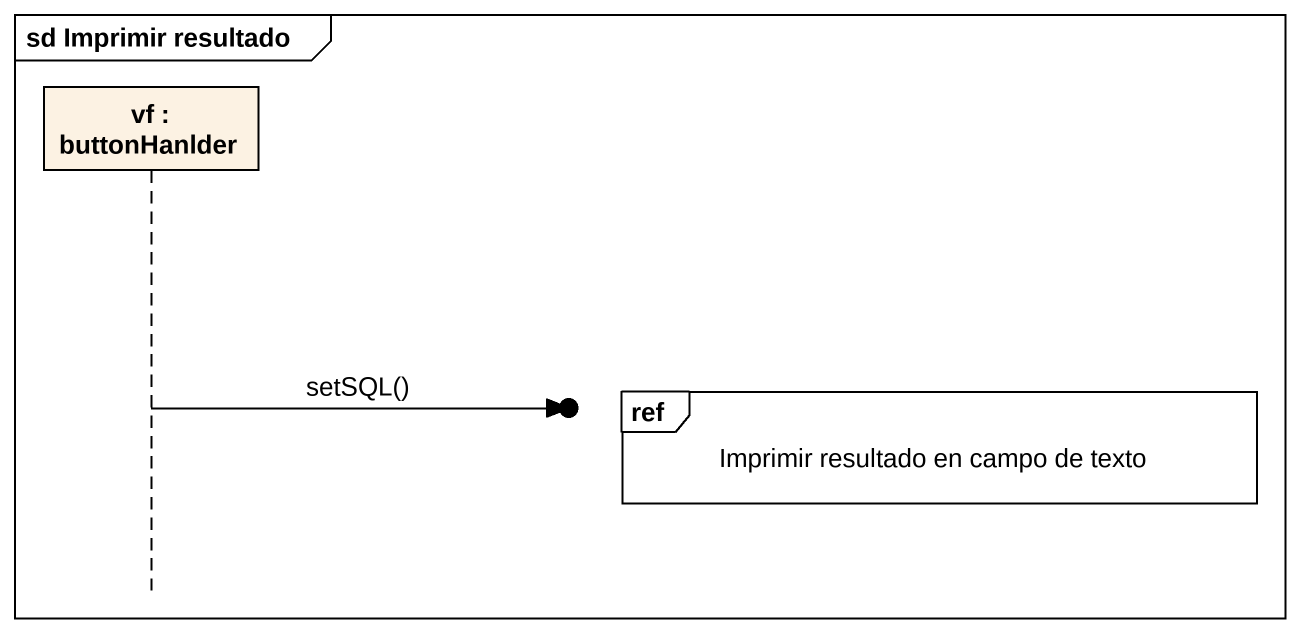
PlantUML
@startuml
mainframe sd Imprimir resultado
hide footbox
participant "vf : buttonHanlder" as vf

ref over vf : Imprimir resultado en campo de texto
vf ->o] : setSQL()
@enduml
